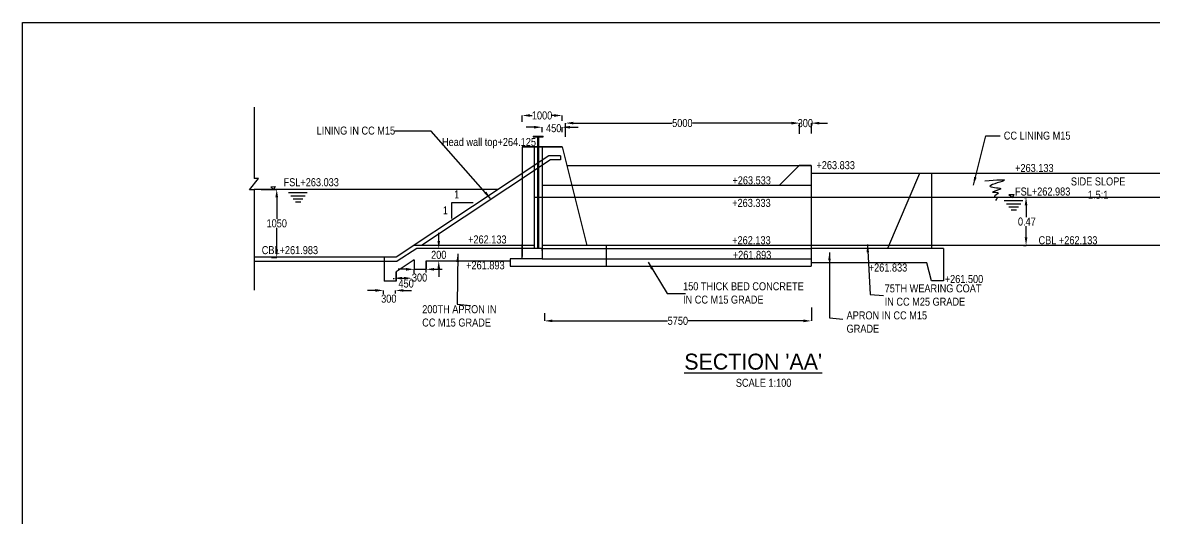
# Model space of a CAD drawing. Header units: inches. Extents: x -392027 to 80613, y -22027 to 270759.
# Drawn here: x -392027 to -363740, y 258352 to 270759 of the extents above; entities that cross this region are included whole.
import ezdxf

# ---------------------------------------------------------------- set-up
doc = ezdxf.new("R2010")
doc.units = ezdxf.units.IN
doc.header["$MEASUREMENT"] = 0
for name, color, linetype in [('head wall', 4, 'Continuous'), ('main canal', 1, 'Continuous'), ('walls', 130, 'Continuous')]:
    doc.layers.add(name, color=color, linetype=linetype)
doc.styles.add('ARIAL NARROW', font='ARIALN.TTF')
doc.dimstyles.get("Standard").update_dxf_attribs({"dimtxt": 0.18, "dimasz": 0.18, "dimexe": 0.18, "dimexo": 0.0625, "dimgap": 0.09, "dimtad": 0, "dimtih": 1, "dimtoh": 1, "dimdec": 4, "dimzin": 0, "dimdsep": 46, "dimtxsty": 'Standard', "dimcen": 0.09, "dimadec": 0, "dimazin": 0, "dimtfac": 1, "dimtdec": 4, "dimtofl": 0, "dimtmove": 0, "dimatfit": 3, "dimfxl": 1, "dimtolj": 1, "dimtzin": 0, "dimarcsym": 0})
doc.dimstyles.new('STANDARD$0', dxfattribs={"dimscale": 88.888889, "dimtxt": 0.02, "dimasz": 0.02, "dimexe": 0.05, "dimexo": 0.1, "dimgap": 0.002, "dimtad": 2, "dimdec": 0, "dimzin": 1, "dimdsep": 46, "dimtxsty": 'Standard', "dimblk": 'OBLIQUE', "dimcen": 0.09, "dimadec": 0, "dimazin": 0, "dimtfac": 1, "dimtdec": 4, "dimtofl": 0, "dimtmove": 0, "dimatfit": 3, "dimfxl": 1, "dimtolj": 1, "dimtzin": 1, "dimarcsym": 0})

# ---------------------------------------------------------------- blocks, each defined once
blk = doc.blocks.new('*D2')
at = {"layer": 'Defpoints', "color": 0, "transparency": 16777216}
for p in [(-386061, 266585), (-385805, 264885), (-385676, 264885)]:
    blk.add_point(p, dxfattribs=at)
at = {"layer": 'main canal', "color": 0, "lineweight": -2, "transparency": 16777216}
for p, q in [((-386061, 266585), (-385676, 266585)), ((-385676, 266385), (-385676, 265847)), ((-385676, 265085), (-385676, 265623)), ((-385805, 264885), (-385676, 264885))]:
    blk.add_line(p, q, dxfattribs=at)
at = {"layer": 'main canal', "color": 0, "transparency": 16777216}
for points in [[(-385710, 266385), (-385643, 266385), (-385676, 266585)], [(-385710, 265085), (-385643, 265085), (-385676, 264885)]]:
    blk.add_solid(points, dxfattribs=at)
at = {"layer": 'main canal', "color": 0, "transparency": 16777216, "insert": (-385676, 265735), "char_height": 200, "attachment_point": 5, "style": 'ARIAL NARROW'}
blk.add_mtext('\\A1;1050', dxfattribs=at)
blk = doc.blocks.new('*D3')
at = {"layer": 'Defpoints', "color": 0, "transparency": 16777216}
for p in [(-383009, 263965), (-382709, 264057), (-382709, 263978)]:
    blk.add_point(p, dxfattribs=at)
at = {"layer": 'head wall', "color": 0, "lineweight": -2, "transparency": 16777216}
for p, q in [((-383209, 264057), (-383409, 264057)), ((-383009, 263965), (-383009, 264058)), ((-382709, 263978), (-382709, 264058)), ((-382509, 264057), (-382309, 264057))]:
    blk.add_line(p, q, dxfattribs=at)
at = {"layer": 'head wall', "color": 0, "transparency": 16777216}
for points in [[(-383209, 264091), (-383209, 264024), (-383009, 264057)], [(-382509, 264091), (-382509, 264024), (-382709, 264057)]]:
    blk.add_solid(points, dxfattribs=at)
at = {"layer": 'head wall', "color": 0, "transparency": 16777216, "insert": (-382875, 263850), "char_height": 200, "attachment_point": 5, "style": 'ARIAL NARROW'}
blk.add_mtext('\\A1;300', dxfattribs=at)
blk = doc.blocks.new('*D4')
at = {"layer": 'Defpoints', "color": 0, "transparency": 16777216}
for p in [(-379044, 268015), (-378544, 268141), (-378544, 268020)]:
    blk.add_point(p, dxfattribs=at)
at = {"layer": 'head wall', "color": 0, "lineweight": -2, "transparency": 16777216}
for p, q in [((-379244, 268141), (-379444, 268141)), ((-379044, 268015), (-379044, 268141)), ((-378544, 268020), (-378544, 268141)), ((-378344, 268141), (-378144, 268141))]:
    blk.add_line(p, q, dxfattribs=at)
at = {"layer": 'head wall', "color": 0, "transparency": 16777216}
for points in [[(-379244, 268174), (-379244, 268108), (-379044, 268141)], [(-378344, 268174), (-378344, 268108), (-378544, 268141)]]:
    blk.add_solid(points, dxfattribs=at)
at = {"layer": 'head wall', "color": 0, "transparency": 16777216, "insert": (-378753, 268116), "char_height": 200, "attachment_point": 5, "style": 'ARIAL NARROW'}
blk.add_mtext('\\A1;450', dxfattribs=at)
blk = doc.blocks.new('*D5')
at = {"layer": 'Defpoints', "color": 0, "transparency": 16777216}
for p in [(-379544, 268277), (-378544, 268435), (-378544, 268299)]:
    blk.add_point(p, dxfattribs=at)
at = {"layer": 'head wall', "color": 0, "lineweight": -2, "transparency": 16777216}
for p, q in [((-379544, 268277), (-379544, 268435)), ((-379344, 268435), (-379291, 268435)), ((-378744, 268435), (-378797, 268435)), ((-378544, 268299), (-378544, 268435))]:
    blk.add_line(p, q, dxfattribs=at)
at = {"layer": 'head wall', "color": 0, "transparency": 16777216}
for points in [[(-379344, 268468), (-379344, 268402), (-379544, 268435)], [(-378744, 268468), (-378744, 268402), (-378544, 268435)]]:
    blk.add_solid(points, dxfattribs=at)
at = {"layer": 'head wall', "color": 0, "transparency": 16777216, "insert": (-379044, 268435), "char_height": 200, "attachment_point": 5, "style": 'ARIAL NARROW'}
blk.add_mtext('\\A1;1000', dxfattribs=at)
blk = doc.blocks.new('*D23')
at = {"layer": 'Defpoints', "color": 0, "transparency": 16777216}
for p in [(-378986, 263489), (-372314, 263627), (-372314, 263295)]:
    blk.add_point(p, dxfattribs=at)
at = {"layer": 'main canal', "color": 0, "lineweight": -2, "transparency": 16777216}
for p, q in [((-378986, 263489), (-378986, 263295)), ((-372314, 263627), (-372314, 263295)), ((-378786, 263295), (-375905, 263295)), ((-372514, 263295), (-375396, 263295))]:
    blk.add_line(p, q, dxfattribs=at)
at = {"layer": 'main canal', "color": 0, "transparency": 16777216}
for points in [[(-378786, 263329), (-378786, 263262), (-378986, 263295)], [(-372514, 263329), (-372514, 263262), (-372314, 263295)]]:
    blk.add_solid(points, dxfattribs=at)
at = {"layer": 'main canal', "color": 0, "transparency": 16777216, "insert": (-375650, 263295), "char_height": 200, "attachment_point": 5, "style": 'ARIAL NARROW'}
blk.add_mtext('\\A1;5750', dxfattribs=at)
blk = doc.blocks.new('*D31')
at = {"layer": 'Defpoints', "color": 0, "transparency": 16777216}
for p in [(-382746, 264335), (-382296, 264363), (-382296, 264363)]:
    blk.add_point(p, dxfattribs=at)
at = {"layer": 'head wall', "color": 0, "lineweight": -2, "transparency": 16777216}
for p, q in [((-382746, 264335), (-382746, 264363)), ((-382546, 264363), (-382496, 264363)), ((-382296, 264363), (-382296, 264363))]:
    blk.add_line(p, q, dxfattribs=at)
at = {"layer": 'head wall', "color": 0, "transparency": 16777216}
for points in [[(-382546, 264396), (-382546, 264330), (-382746, 264363)], [(-382496, 264396), (-382496, 264330), (-382296, 264363)]]:
    blk.add_solid(points, dxfattribs=at)
at = {"layer": 'head wall', "color": 0, "transparency": 16777216, "insert": (-382442, 264228), "char_height": 200, "attachment_point": 5, "style": 'ARIAL NARROW'}
blk.add_mtext('\\A1;450', dxfattribs=at)
blk = doc.blocks.new('*D32')
at = {"layer": 'Defpoints', "color": 0, "transparency": 16777216}
for p in [(-381628, 265097), (-381626, 265097), (-381626, 264797)]:
    blk.add_point(p, dxfattribs=at)
at = {"layer": 'head wall', "color": 0, "lineweight": -2, "transparency": 16777216}
for p, q in [((-381626, 265297), (-381626, 265497)), ((-381628, 265097), (-381626, 265097)), ((-381626, 264797), (-381626, 264797)), ((-381626, 264597), (-381626, 264397))]:
    blk.add_line(p, q, dxfattribs=at)
at = {"layer": 'head wall', "color": 0, "transparency": 16777216}
for points in [[(-381659, 265297), (-381593, 265297), (-381626, 265097)], [(-381659, 264597), (-381593, 264597), (-381626, 264797)]]:
    blk.add_solid(points, dxfattribs=at)
at = {"layer": 'head wall', "color": 0, "transparency": 16777216, "insert": (-381626, 264947), "char_height": 200, "attachment_point": 5, "style": 'ARIAL NARROW'}
blk.add_mtext('\\A1;200', dxfattribs=at)
blk = doc.blocks.new('*D41')
at = {"layer": 'Defpoints', "color": 0, "transparency": 16777216}
for p in [(-372614, 268245), (-378461, 267898), (-372614, 267979)]:
    blk.add_point(p, dxfattribs=at)
at = {"layer": 'main canal', "color": 0, "lineweight": -2, "transparency": 16777216}
for p, q in [((-378461, 267898), (-378461, 268245)), ((-378261, 268245), (-375792, 268245)), ((-372814, 268245), (-375283, 268245)), ((-372614, 267979), (-372614, 268245))]:
    blk.add_line(p, q, dxfattribs=at)
at = {"layer": 'main canal', "color": 0, "transparency": 16777216}
for points in [[(-378261, 268278), (-378261, 268212), (-378461, 268245)], [(-372814, 268278), (-372814, 268212), (-372614, 268245)]]:
    blk.add_solid(points, dxfattribs=at)
at = {"layer": 'main canal', "color": 0, "transparency": 16777216, "insert": (-375538, 268245), "char_height": 200, "attachment_point": 5, "style": 'ARIAL NARROW'}
blk.add_mtext('\\A1;5000', dxfattribs=at)
blk = doc.blocks.new('*D48')
at = {"layer": 'Defpoints', "color": 0, "transparency": 16777216}
for p in [(-366990, 266385), (-367011, 265185), (-366947, 265185)]:
    blk.add_point(p, dxfattribs=at)
at = {"layer": 'main canal', "color": 0, "lineweight": -2, "transparency": 16777216}
for p, q in [((-366990, 266385), (-366947, 266385)), ((-366947, 266185), (-366947, 265891)), ((-366947, 265385), (-366947, 265667)), ((-367011, 265185), (-366947, 265185))]:
    blk.add_line(p, q, dxfattribs=at)
at = {"layer": 'main canal', "color": 0, "transparency": 16777216}
for points in [[(-366981, 266185), (-366914, 266185), (-366947, 266385)], [(-366981, 265385), (-366914, 265385), (-366947, 265185)]]:
    blk.add_solid(points, dxfattribs=at)
at = {"layer": 'main canal', "color": 0, "transparency": 16777216, "insert": (-366927, 265779), "char_height": 200, "attachment_point": 5, "style": 'ARIAL NARROW'}
blk.add_mtext('\\A1;0.47', dxfattribs=at)
blk = doc.blocks.new('*D55')
at = {"layer": 'Defpoints', "color": 0, "transparency": 16777216}
for p in [(-372314, 268243), (-372614, 267979), (-372314, 267980)]:
    blk.add_point(p, dxfattribs=at)
at = {"layer": 'main canal', "color": 0, "lineweight": -2, "transparency": 16777216}
for p, q in [((-372814, 268243), (-373014, 268243)), ((-372614, 267979), (-372614, 268243)), ((-372314, 267980), (-372314, 268243)), ((-372114, 268243), (-371914, 268243))]:
    blk.add_line(p, q, dxfattribs=at)
at = {"layer": 'main canal', "color": 0, "transparency": 16777216}
for points in [[(-372814, 268276), (-372814, 268209), (-372614, 268243)], [(-372114, 268276), (-372114, 268209), (-372314, 268243)]]:
    blk.add_solid(points, dxfattribs=at)
at = {"layer": 'main canal', "color": 0, "transparency": 16777216, "insert": (-372464, 268243), "char_height": 200, "attachment_point": 5, "style": 'ARIAL NARROW'}
blk.add_mtext('\\A1;300', dxfattribs=at)
blk = doc.blocks.new('*D66')
at = {"layer": 'Defpoints', "color": 0, "transparency": 16777216}
for p in [(-382242, 264492), (-381942, 264585), (-381942, 264506)]:
    blk.add_point(p, dxfattribs=at)
at = {"layer": 'head wall', "color": 0, "lineweight": -2, "transparency": 16777216}
for p, q in [((-382442, 264585), (-382642, 264585)), ((-382242, 264492), (-382242, 264585)), ((-381942, 264506), (-381942, 264585)), ((-381742, 264585), (-381542, 264585))]:
    blk.add_line(p, q, dxfattribs=at)
at = {"layer": 'head wall', "color": 0, "transparency": 16777216}
for points in [[(-382442, 264619), (-382442, 264552), (-382242, 264585)], [(-381742, 264619), (-381742, 264552), (-381942, 264585)]]:
    blk.add_solid(points, dxfattribs=at)
at = {"layer": 'head wall', "color": 0, "transparency": 16777216, "insert": (-382107, 264378), "char_height": 200, "attachment_point": 5, "style": 'ARIAL NARROW'}
blk.add_mtext('\\A1;300', dxfattribs=at)

msp = doc.modelspace()

# ---------------------------------------------------------------- linework, layer by layer
for p, q in [((-379044.2, 265053.9), (-379044.2, 265110.3)), ((-381941.8, 264796.7), (-379844.2, 264796.7)), ((-379044.2, 264845.3), (-379844.2, 264845.3))]:
    msp.add_line(p, q)
at = {"layer": 'head wall', "color": 0}
for p, q in [((-379269.2, 267915.7), (-379269.2, 267901.9)), ((-379269.2, 267915.7), (-379019.2, 267915.7)), ((-379269.2, 267901.9), (-379154.2, 267901.9)), ((-379154.2, 267901.9), (-379154.2, 265110.3)), ((-379134.2, 267901.9), (-379134.2, 265110.3)), ((-379134.2, 267901.9), (-379019.2, 267901.9)), ((-379019.2, 267901.9), (-379019.2, 267915.7)), ((-379544.2, 267650.4), (-379544.2, 264903.4)), ((-379544.2, 267650.4), (-378544.3, 267650.3)), ((-379244.2, 267650.3), (-379244.2, 265110.3)), ((-379044.2, 267650.3), (-379044.2, 264845.3)), ((-378544.3, 267650.3), (-377929.1, 265185.3)), ((-372614.3, 267185.3), (-373114.3, 266685.3)), ((-372614.3, 267185.3), (-372314.3, 267185.3)), ((-372614.3, 267185.3), (-372314.3, 267185.3)), ((-372314.3, 267185.3), (-372314.3, 266685.3)), ((-369614.3, 266985.3), (-370414.3, 265110.3)), ((-369314.3, 266985.3), (-369314.3, 265110.3)), ((-372314.3, 266685.3), (-372314.3, 264660.3)), ((-379044.2, 265110.3), (-382172.5, 265110.3)), ((-379544.2, 264845.3), (-379544.2, 265203.4)), ((-379044.2, 265110.3), (-372314.3, 265110.3)), ((-377444.2, 265185.3), (-377444.2, 264660.3)), ((-369014.3, 265110.3), (-369014.3, 264295)), ((-382691.8, 264885.3), (-382991.8, 264885.3)), ((-382991.8, 264885.3), (-382991.8, 264285.3)), ((-382241.8, 264824.7), (-382691.8, 264524.7)), ((-382241.8, 264824.7), (-382241.8, 264585.4)), ((-381941.8, 264796.7), (-381941.8, 264585.4)), ((-381941.8, 264585.4), (-381941.8, 264796.7)), ((-379844.2, 264845.3), (-379844.2, 264660.3)), ((-379044.2, 264845.3), (-372314.3, 264845.3)), ((-382691.8, 264524.7), (-382691.8, 264285.3)), ((-382691.8, 264285.3), (-382691.8, 264524.7)), ((-382241.8, 264585.4), (-381941.8, 264585.4)), ((-382241.8, 264585.4), (-381941.8, 264585.4)), ((-379844.2, 264660.3), (-372314.3, 264660.3)), ((-369314.3, 264295), (-369426.8, 264745)), ((-382691.8, 264285.3), (-382991.8, 264285.3))]:
    msp.add_line(p, q, dxfattribs=at)
at = {"layer": 'head wall', "color": 0, "ltscale": 25}
for p, q in [((-378829.9, 267328.8), (-382059.5, 265185.3)), ((-378586.1, 267428.8), (-378876.6, 267428.8)), ((-378586.1, 267328.8), (-378829.9, 267328.8)), ((-378586.1, 267428.8), (-378586.1, 267328.8)), ((-378586.1, 267428.8), (-378586.1, 267328.8)), ((-382172.5, 265110.3), (-382662.2, 264785.3)), ((-382991.8, 264785.3), (-382662.2, 264785.3))]:
    msp.add_line(p, q, dxfattribs=at)
at = {"layer": 'head wall', "color": 0}
msp.add_lwpolyline([(-322900.1, 221521.8), (-392026.7, 221521.8), (-392026.7, 270759.1), (-322900.1, 270759.1)], close=True, dxfattribs=at)
at = {"layer": 'main canal', "color": 0}
for p, q in [((-386241.5, 268640.9), (-386241.5, 266856.3)), ((-378544.3, 267650.3), (-379544.2, 267650.3)), ((-378876.6, 267428.8), (-382691.8, 264885.3)), ((-378428.3, 267185.3), (-372614.3, 267185.3)), ((-372314.3, 267185.3), (-372614.3, 267185.3)), ((-386359.6, 266570.5), (-386134.5, 266856.3)), ((-386134.5, 266856.3), (-386241.5, 266856.3)), ((-361041, 266985.3), (-372314.3, 266985.3)), ((-386241.5, 266570.5), (-386359.6, 266570.5)), ((-380141.8, 266585.3), (-386241.5, 266585.3)), ((-386241.5, 266570.5), (-386241.5, 264060.4)), ((-385822.7, 266652.9), (-385716.7, 266655.5)), ((-385755.5, 266585.3), (-385822.7, 266652.9)), ((-385716.7, 266655.5), (-385755.5, 266585.3)), ((-385383.3, 266506.6), (-384911.8, 266506.6)), ((-372314.3, 266685.3), (-379044.2, 266685.3)), ((-385324.6, 266427.8), (-384966.4, 266427.8)), ((-385265.9, 266349.1), (-385021.1, 266349.1)), ((-385207.1, 266270.3), (-385075.8, 266270.3)), ((-380767.1, 266251.9), (-381304.4, 266251.9)), ((-381304.4, 266251.9), (-381304.4, 265856.9)), ((-372314.3, 266385.3), (-379244.2, 266385.3)), ((-372314.3, 266385.3), (-379134.2, 266385.3)), ((-361041, 266385.3), (-372314.3, 266385.3)), ((-366945.4, 266385.3), (-367569.5, 266385.3)), ((-367496, 266306.6), (-367024.4, 266306.6)), ((-367437.3, 266227.8), (-367079.1, 266227.8)), ((-367381.9, 266455.5), (-367248.7, 266455.5)), ((-367381.9, 266455.5), (-367287.6, 266385.3)), ((-367248.7, 266455.5), (-367287.6, 266385.3)), ((-367378.5, 266149.1), (-367133.8, 266149.1)), ((-367319.8, 266070.3), (-367188.4, 266070.3)), ((-379244.2, 265185.3), (-382241.8, 265185.3)), ((-361041, 265185.3), (-379044.2, 265185.3)), ((-369014.3, 265110.3), (-372314.3, 265110.3)), ((-382691.8, 264885.3), (-386241.5, 264885.3)), ((-386241.5, 264785.3), (-382991.8, 264785.3)), ((-369426.8, 264745), (-372314.3, 264745)), ((-369014.3, 264295), (-369314.3, 264295))]:
    msp.add_line(p, q, dxfattribs=at)
at = {"layer": 'walls', "color": 0}
msp.add_spline([(-367976.1, 266801.6), (-367508.1, 266801.6), (-367846.1, 266654.1), (-367586.1, 266593.4), (-367785.4, 266515.3), (-367646.7, 266498), (-367733.4, 266402.5), (-367681.4, 266385.2), (-367707.4, 266307.1)], degree=3, dxfattribs=at)

# ---------------------------------------------------------------- texts
at = {"layer": 'head wall', "color": 0, "char_height": 200, "style": 'ARIAL NARROW'}
for s, insert, width, attachment_point in [('Head wall top+264.125', (-381545.8, 267871.2), 2879.04, 1), ('+263.833', (-372186.5, 267291.8), 1933.217, 1), ('+263.533', (-374287.1, 266912.1), 1933.217, 1), ('SIDE SLOPE\\P1.5:1', (-365145.9, 266884.6), 2125.56, 2), ('+263.333', (-374292.4, 266347), 1933.217, 1), ('+262.133', (-380893.8, 265432.6), 1064.168, 1), ('+262.133', (-374292.4, 265412.8), 1933.217, 1), ('CBL +262.133', (-366635.1, 265412.8), 1933.217, 1), ('CBL+261.983', (-386050.2, 265165.4), 1933.217, 1), ('+261.893', (-374277.2, 265046.8), 1933.217, 1), ('+261.893', (-380941.7, 264786.4), 1064.168, 1), ('\\pt1600;+261.833', (-370878.9, 264729.3), 1070.561, 1), ('+261.500', (-368980.1, 264442.7), 1933.217, 1), ('200TH APRON IN CC M15 GRADE ', (-382039.9, 263687), 2149.495, 1)]:
    msp.add_mtext(s, dxfattribs=dict(at, insert=insert, width=width, attachment_point=attachment_point))
at = {"layer": 'main canal', "color": 0, "attachment_point": 1, "style": 'ARIAL NARROW'}
for s, insert, char_height, width in [('LINING IN CC M15', (-384677.7, 268157.2), 200, 2123.109), ('+263.133', (-367221.4, 267220.4), 200, 2125.56), ('FSL+263.033', (-385505.1, 266864.8), 200, 1933.217), ('1', (-381241.3, 266559.1), 200, 275.06), ('FSL+262.983', (-367223.1, 266632.5), 200, 2125.56), ('1', (-381525, 266160.8), 200, 275.06), ("{\\fCityBlueprint|b0|i0|c2|p2;\\LSECTION 'AA'}", (-375489.7, 262474.9), 400, 3843.156), ('SCALE 1:100', (-374200.7, 261846.2), 200, 2112.634)]:
    msp.add_mtext(s, dxfattribs=dict(at, insert=insert, char_height=char_height, width=width))
at = {"layer": 'walls', "color": 0, "char_height": 200, "attachment_point": 1, "style": 'ARIAL NARROW'}
for s, insert, width in [('CC LINING M15 ', (-367503.4, 268031), 7475.067), ('150 THICK BED CONCRETE IN CC M15 GRADE', (-375519.7, 264260.8), 3135.537), ('75TH WEARING COAT IN CC M25 GRADE ', (-370480.6, 264208.7), 2480.908), ('APRON IN CC M15 GRADE ', (-371432.9, 263532.9), 2149.495)]:
    msp.add_mtext(s, dxfattribs=dict(at, insert=insert, width=width))

# ---------------------------------------------------------------- dimensions: what is measured, and where the dimension line sits
at = {"layer": 'head wall', "color": 0}
dim = msp.add_linear_dim(base=(-378544.3, 268435), p1=(-379544.3, 268277), p2=(-378544.3, 268298.9), dimstyle='Standard', override={"dimtxt": 200, "dimasz": 200, "dimgap": 10, "dimdec": 0, "dimtxsty": 'ARIAL NARROW'}, dxfattribs=at)
dim.commit()
dim.dimension.update_dxf_attribs({"geometry": '*D5', "text_midpoint": (-379044.3, 268435)})
dim = msp.add_linear_dim(base=(-378544.3, 268140.9), p1=(-379044.3, 268015), p2=(-378544.3, 268020.1), text='450', dimstyle='Standard', override={"dimtxt": 200, "dimasz": 200, "dimgap": 10, "dimdec": 0, "dimtxsty": 'ARIAL NARROW', "dimtmove": 2}, dxfattribs=at)
dim.commit()
dim.dimension.update_dxf_attribs({"geometry": '*D4', "text_midpoint": (-378753, 268116.2), "dimtype": 160})
dim = msp.add_linear_dim(base=(-381626, 265096.6), p1=(-381626, 264796.7), p2=(-381627.6, 265096.6), angle=90, text='200', dimstyle='STANDARD$0', override={"dimscale": 1, "dimtxt": 200, "dimasz": 200, "dimexe": 0.18, "dimexo": 0.0625, "dimgap": 10, "dimtad": 0, "dimtih": 1, "dimtoh": 1, "dimzin": 0, "dimtxsty": 'ARIAL NARROW', "dimtzin": 0}, dxfattribs=at)
dim.commit()
dim.dimension.update_dxf_attribs({"geometry": '*D32', "text_midpoint": (-381626, 264946.6)})
for base, p1, p2, picture, middle in [((-381941.8, 264585.2), (-382241.8, 264492.4), (-381941.8, 264505.5), '*D66', (-382107.1, 264378)), ((-382295.9, 264363), (-382745.9, 264335.1), (-382295.9, 264363), '*D31', (-382441.6, 264227.9)), ((-382709.3, 264057.4), (-383009.3, 263964.6), (-382709.3, 263977.7), '*D3', (-382874.7, 263850.2))]:
    dim = msp.add_linear_dim(base=base, p1=p1, p2=p2, dimstyle='STANDARD$0', override={"dimscale": 1, "dimtxt": 200, "dimasz": 200, "dimexe": 0.18, "dimexo": 0.0625, "dimgap": 10, "dimtad": 0, "dimtih": 1, "dimtoh": 1, "dimzin": 0, "dimtxsty": 'ARIAL NARROW', "dimtmove": 2, "dimtzin": 0}, dxfattribs=at)
    dim.commit()
    dim.dimension.update_dxf_attribs({"geometry": picture, "text_midpoint": middle, "dimtype": 160})
at = {"layer": 'main canal', "color": 0}
for base, p1, p2, text, dimstyle, override, picture, middle in [((-372614.3, 268245.1), (-378460.9, 267897.9), (-372614.3, 267978.5), '5000', 'Standard', {"dimtxt": 200, "dimasz": 200, "dimgap": 10, "dimdec": 0, "dimtxsty": 'ARIAL NARROW'}, '*D41', (-375537.6, 268245.1)), ((-372314.3, 268242.7), (-372614.3, 267978.5), (-372314.3, 267980), '300', 'STANDARD$0', {"dimscale": 1, "dimtxt": 200, "dimasz": 200, "dimexe": 0.18, "dimexo": 0.0625, "dimgap": 10, "dimtad": 0, "dimtih": 1, "dimtoh": 1, "dimzin": 0, "dimtxsty": 'ARIAL NARROW', "dimtzin": 0}, '*D55', (-372464.3, 268242.7))]:
    dim = msp.add_linear_dim(base=base, p1=p1, p2=p2, text=text, dimstyle=dimstyle, override=override, dxfattribs=at)
    dim.commit()
    dim.dimension.update_dxf_attribs({"geometry": picture, "text_midpoint": middle, "dimtype": 160})
dim = msp.add_linear_dim(base=(-385676.4, 264885.3), p1=(-386060.9, 266585.3), p2=(-385804.7, 264885.3), angle=90, text='1050', dimstyle='Standard', override={"dimtxt": 200, "dimasz": 200, "dimgap": 10, "dimtoh": 1, "dimdec": 0, "dimtxsty": 'ARIAL NARROW'}, dxfattribs=at)
dim.commit()
dim.dimension.update_dxf_attribs({"geometry": '*D2', "text_midpoint": (-385676.4, 265735.3)})
dim = msp.add_linear_dim(base=(-366947.4, 265185.3), p1=(-366989.9, 266385.3), p2=(-367011.4, 265185.3), angle=90, text='0.47', dimstyle='Standard', override={"dimtxt": 200, "dimasz": 200, "dimgap": 10, "dimdec": 0, "dimtxsty": 'ARIAL NARROW', "dimtmove": 2}, dxfattribs=at)
dim.commit()
dim.dimension.update_dxf_attribs({"geometry": '*D48', "text_midpoint": (-366926.9, 265778.8), "dimtype": 160})
dim = msp.add_linear_dim(base=(-372314.3, 263295.3), p1=(-378986.1, 263489.2), p2=(-372314.3, 263627), text='5750', dimstyle='STANDARD$0', override={"dimscale": 1, "dimtxt": 200, "dimasz": 200, "dimexe": 0.18, "dimexo": 0.0625, "dimgap": 10, "dimtad": 0, "dimtih": 1, "dimtoh": 1, "dimzin": 0, "dimtxsty": 'ARIAL NARROW', "dimtzin": 0}, dxfattribs=at)
dim.commit()
dim.dimension.update_dxf_attribs({"geometry": '*D23', "text_midpoint": (-375650.2, 263295.3)})

# ---------------------------------------------------------------- leaders
at = {"layer": 'head wall', "color": 0}
msp.add_leader([(-380329.5, 266356.2), (-381814.1, 268040.6), (-382722.9, 268040)], dimstyle='Standard', override={"dimtxt": 200, "dimasz": 200, "dimgap": 10, "dimdec": 0}, dxfattribs=at)
at = {"layer": 'walls', "color": 0}
for points in [[(-368264.5, 266694.1), (-367952.6, 267927.1), (-367593.2, 267927.2)], [(-370912.5, 265208.4), (-370845.8, 263956.1), (-370514.1, 263927.9)], [(-381152.5, 264969.5), (-381163.3, 263710.6), (-380831.6, 263682.5)], [(-376394.6, 264762.8), (-375920.6, 263981), (-375462, 263980.7)], [(-371861.3, 265007.9), (-371861.1, 263367.8), (-371529.4, 263339.6)]]:
    msp.add_leader(points, dimstyle='Standard', override={"dimtxt": 200, "dimasz": 200, "dimgap": 10, "dimdec": 0}, dxfattribs=at)

doc.saveas('drawing.dxf')
